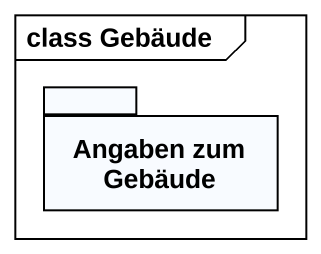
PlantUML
@startuml
mainframe class Gebäude
package "Angaben zum Gebäude" as Angaben_zum_Gebäude {
}
@enduml
